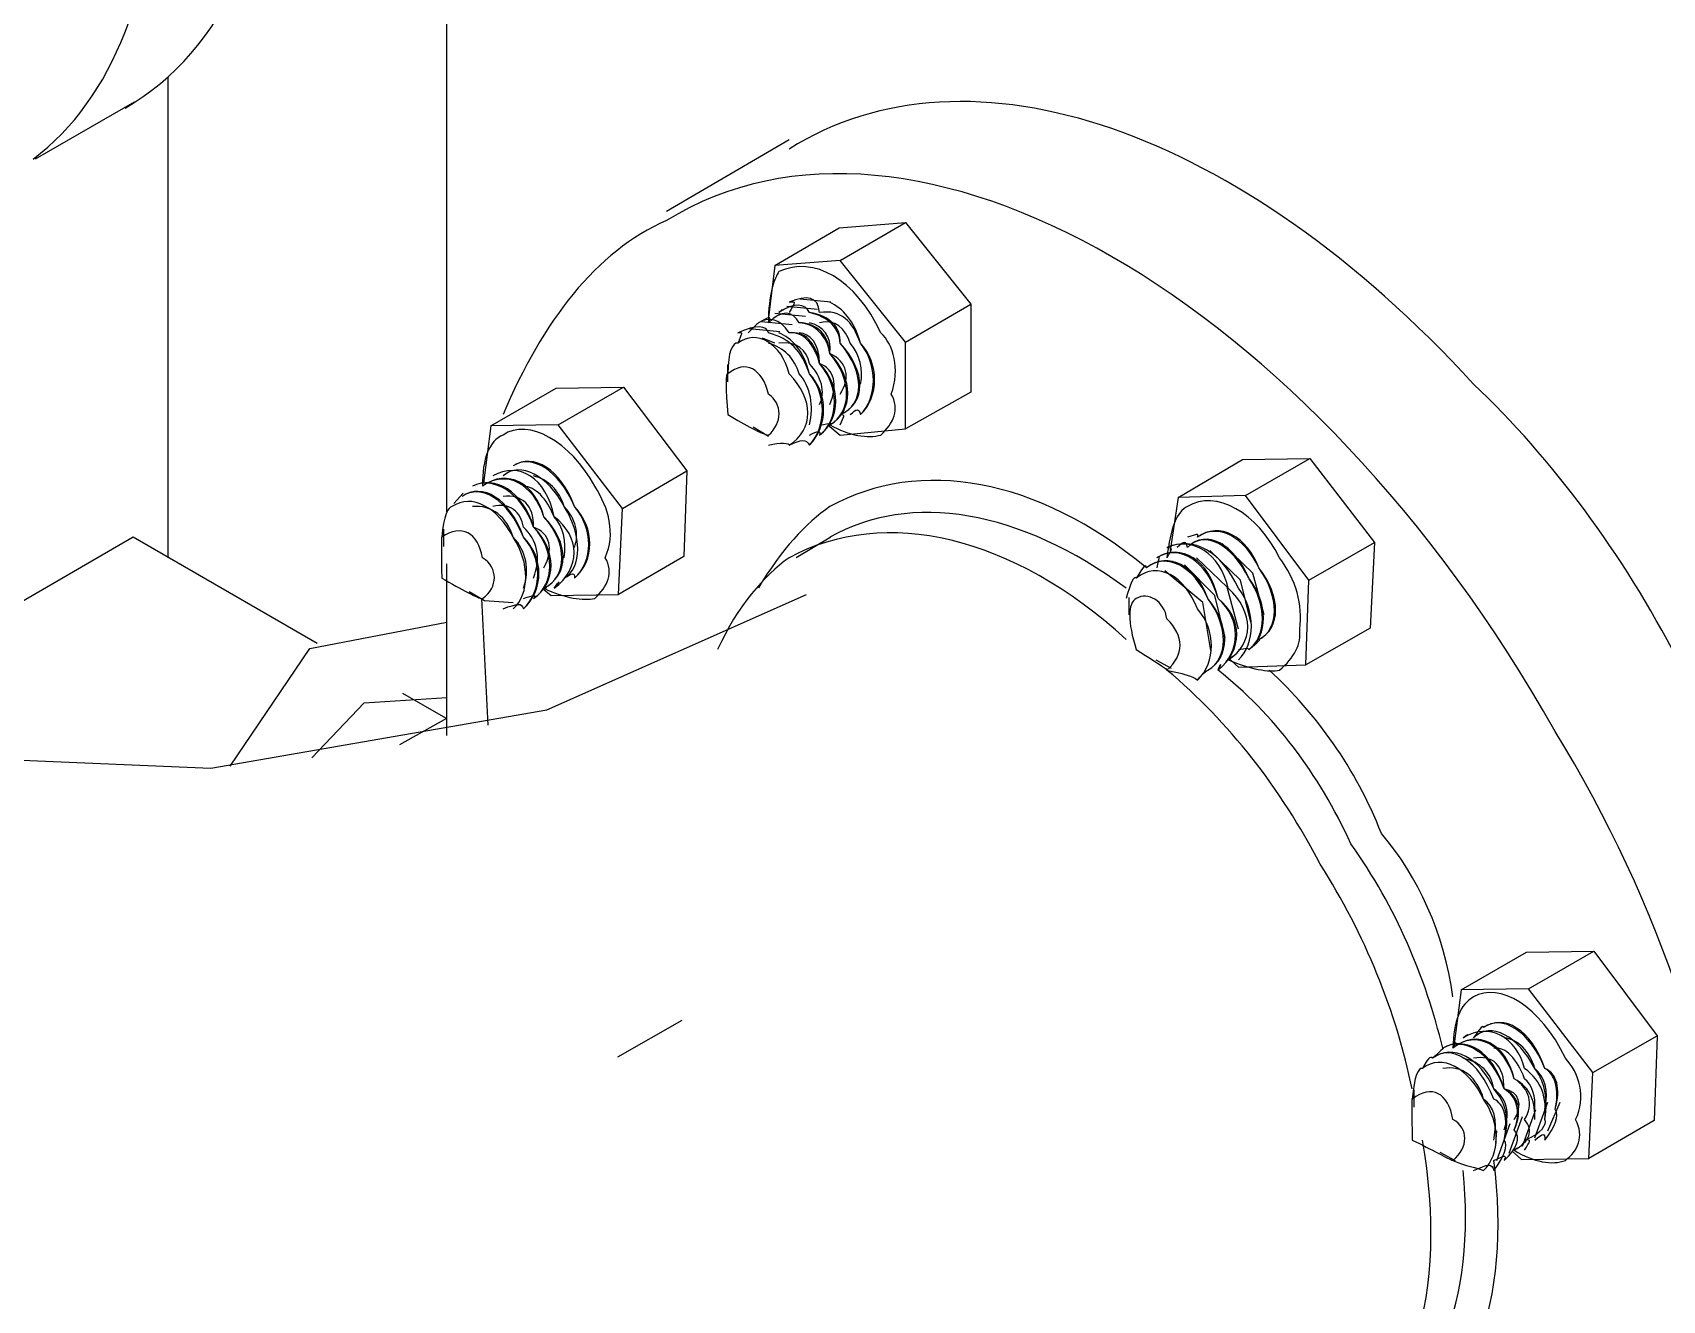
# Model space of a CAD drawing. Header units: inches. Extents: x 0.3 to 33.8, y 15.5 to 37.1.
# Drawn here: x 21.286 to 22.11, y 28.254 to 28.895 of the extents above; entities that cross this region are included whole.
import ezdxf

# ---------------------------------------------------------------- set-up
doc = ezdxf.new("R2010")
doc.units = ezdxf.units.IN
doc.header["$MEASUREMENT"] = 0

# ---------------------------------------------------------------- blocks, each defined once
blk = doc.blocks.new('60298_1')
at = {"transparency": 33554687}
for points in [[(21.49548, 28.6529), (21.49548, 29.5184)], [(21.3545, 28.87237), (21.3545, 28.62966)], [(21.33746, 28.85998), (21.28737, 28.83106)], [(21.66848, 28.84087), (21.60651, 28.80472)], [(21.66125, 28.77735), (21.69378, 28.79646)], [(21.69378, 28.79646), (21.72735, 28.79904)], [(21.6943, 28.77993), (21.72735, 28.79904)], [(21.72735, 28.79904), (21.7604, 28.75773)], [(21.6943, 28.77993), (21.66125, 28.77735)], [(21.72735, 28.73862), (21.6943, 28.77993)], [(21.66125, 28.77735), (21.65815, 28.75102)], [(21.68294, 28.75514), (21.66745, 28.7567)], [(21.66745, 28.7567), (21.66745, 28.7567)], [(21.68965, 28.75876), (21.67416, 28.76031)], [(21.67416, 28.76031), (21.67416, 28.76031)], [(21.72735, 28.73862), (21.7604, 28.75773)], [(21.7604, 28.75773), (21.7604, 28.71332)], [(21.67003, 28.7474), (21.65454, 28.74895)], [(21.65454, 28.74895), (21.65454, 28.74895)], [(21.67674, 28.75153), (21.66125, 28.75308)], [(21.66125, 28.75308), (21.66125, 28.75308)], [(21.68036, 28.74947), (21.68036, 28.74947)], [(21.68655, 28.75308), (21.68655, 28.75308)], [(21.66383, 28.74379), (21.64834, 28.74533)], [(21.64834, 28.74533), (21.64834, 28.74533)], [(21.66125, 28.73811), (21.65505, 28.74069)], [(21.66745, 28.74172), (21.66745, 28.74172)], [(21.67364, 28.74585), (21.67364, 28.74585)], [(21.72735, 28.69473), (21.72735, 28.73862)], [(21.6375, 28.71848), (21.6375, 28.72726)], [(21.51769, 28.69628), (21.55074, 28.71538)], [(21.55074, 28.71538), (21.58482, 28.7159)], [(21.55177, 28.69679), (21.58482, 28.7159)], [(21.58482, 28.7159), (21.61684, 28.67356)], [(21.70515, 28.70609), (21.70515, 28.70609)], [(21.7604, 28.71332), (21.72735, 28.69473)], [(21.69223, 28.69886), (21.69223, 28.69886)], [(21.69895, 28.70247), (21.69895, 28.70247)], [(21.51769, 28.69628), (21.51407, 28.66736)], [(21.55177, 28.69679), (21.51769, 28.69628)], [(21.58431, 28.65445), (21.55177, 28.69679)], [(21.6504, 28.69576), (21.65815, 28.69111)], [(21.67932, 28.69111), (21.67932, 28.69111)], [(21.68604, 28.69473), (21.68604, 28.69473)], [(21.6881, 28.69679), (21.6943, 28.69163)], [(21.6943, 28.69163), (21.72735, 28.69473)], [(21.52285, 28.67304), (21.52285, 28.67304)], [(21.52389, 28.67356), (21.52389, 28.67356)], [(21.52957, 28.67665), (21.52957, 28.67665)], [(21.53008, 28.67717), (21.53008, 28.67717)], [(21.58431, 28.65445), (21.61684, 28.67356)], [(21.61684, 28.67356), (21.61529, 28.63018)], [(21.86523, 28.66013), (21.89777, 28.67924)], [(21.89777, 28.67924), (21.93185, 28.67975)], [(21.89931, 28.66116), (21.93185, 28.67975)], [(21.93185, 28.67975), (21.96438, 28.63741)], [(21.50994, 28.66581), (21.50994, 28.66581)], [(21.51098, 28.66632), (21.51098, 28.66632)], [(21.51666, 28.66942), (21.51666, 28.66942)], [(21.51717, 28.66994), (21.51717, 28.66994)], [(21.50375, 28.66219), (21.4991, 28.65703)], [(21.50426, 28.66271), (21.50426, 28.66271)], [(21.86523, 28.66013), (21.8611, 28.63328)], [(21.89931, 28.66116), (21.86523, 28.66013)], [(21.93133, 28.6183), (21.89931, 28.66116)], [(21.58224, 28.61107), (21.58431, 28.65445)], [(21.4299, 28.58628), (21.33695, 28.63999), (21.1908, 28.5553)], [(21.49394, 28.63534), (21.49394, 28.64412)], [(21.68965, 28.63999), (21.6721, 28.62966)], [(21.87711, 28.64309), (21.87711, 28.64309)], [(21.858, 28.63172), (21.858, 28.63172)], [(21.8642, 28.63534), (21.8642, 28.63534)], [(21.87091, 28.63947), (21.87091, 28.63947)], [(21.89673, 28.6183), (21.88124, 28.63328)], [(21.90293, 28.62191), (21.88744, 28.63689)], [(21.93133, 28.6183), (21.96438, 28.63741)], [(21.96438, 28.63741), (21.96232, 28.59403)], [(21.49548, 28.5398), (21.49548, 28.62656)], [(21.61529, 28.63018), (21.58224, 28.61107)], [(21.85129, 28.62811), (21.85129, 28.62811)], [(21.88382, 28.61055), (21.86833, 28.62604)], [(21.89002, 28.61469), (21.87453, 28.62966)], [(21.54867, 28.61572), (21.54867, 28.61572)], [(21.55487, 28.61933), (21.55487, 28.61933)], [(21.56158, 28.62295), (21.56158, 28.62295)], [(21.87763, 28.60694), (21.85852, 28.62295)], [(21.9019, 28.59713), (21.89673, 28.6183)], [(21.90861, 28.60074), (21.90293, 28.62191)], [(21.92978, 28.57544), (21.93133, 28.6183)], [(21.06325, 28.56976), (21.20475, 28.53051), (21.37619, 28.52328), (21.54609, 28.55272), (21.67726, 28.61107)], [(21.50684, 28.61262), (21.51459, 28.60797)], [(21.51304, 28.609), (21.51614, 28.54497)], [(21.51459, 28.60797), (21.52905, 28.60694)], [(21.53576, 28.60849), (21.53576, 28.60849)], [(21.54196, 28.6121), (21.54196, 28.6121)], [(21.54454, 28.61365), (21.54816, 28.61055)], [(21.54816, 28.61055), (21.58224, 28.61107)], [(21.84044, 28.60074), (21.84044, 28.60952)], [(21.88175, 28.58266), (21.87763, 28.60694)], [(21.88899, 28.58938), (21.88382, 28.61055)], [(21.8957, 28.59351), (21.89002, 28.61469)], [(21.386, 28.52431), (21.42628, 28.5837), (21.49548, 28.59713)], [(21.96232, 28.59403), (21.92978, 28.57544)], [(21.9019, 28.58525), (21.9019, 28.58525)], [(21.90861, 28.58886), (21.90861, 28.58886)], [(21.85387, 28.57802), (21.86162, 28.57389)], [(21.88279, 28.57389), (21.88279, 28.57389)], [(21.88899, 28.5775), (21.88899, 28.5775)], [(21.89054, 28.57905), (21.8957, 28.5744)], [(21.8957, 28.58112), (21.8957, 28.58112)], [(21.8957, 28.5744), (21.92978, 28.57544)], [(21.42732, 28.52844), (21.45365, 28.55633), (21.49548, 28.55891)], [(21.49497, 28.54858), (21.47328, 28.56098)], [(21.47173, 28.53516), (21.49548, 28.54858)], [(22.00827, 28.41122), (22.04133, 28.43033)], [(22.04133, 28.43033), (22.07541, 28.43084)], [(22.04236, 28.41173), (22.07541, 28.43084)], [(22.07541, 28.43084), (22.10743, 28.38798)], [(22.00827, 28.41122), (22.00466, 28.38385)], [(22.04236, 28.41173), (22.00827, 28.41122)], [(22.07489, 28.36939), (22.04236, 28.41173)], [(21.61426, 28.39573), (21.58172, 28.37714)], [(22.02067, 28.39418), (22.02067, 28.39418)], [(22.00776, 28.38643), (22.00776, 28.38643)], [(22.01447, 28.39056), (22.01447, 28.39056)], [(22.07489, 28.36939), (22.10743, 28.38798)], [(22.10743, 28.38798), (22.10588, 28.34512)], [(21.99485, 28.3792), (21.99485, 28.3792)], [(22.00156, 28.38282), (22.00156, 28.38282)], [(22.07283, 28.32601), (22.07489, 28.36939)], [(21.98452, 28.35183), (21.98452, 28.36061)], [(22.04546, 28.33634), (22.05217, 28.35441)], [(22.05217, 28.33996), (22.05837, 28.35441)], [(22.02635, 28.32498), (22.03306, 28.34357)], [(22.03255, 28.3286), (22.03926, 28.34718)], [(22.03926, 28.33221), (22.04598, 28.3508)], [(22.10588, 28.34512), (22.07283, 28.32601)], [(22.02583, 28.33376), (22.02635, 28.33996)], [(22.04546, 28.33634), (22.04546, 28.33634)], [(22.05217, 28.33996), (22.05217, 28.33996)], [(21.99743, 28.32911), (22.00518, 28.32498)], [(22.03255, 28.3286), (22.03255, 28.3286)], [(22.0341, 28.32963), (22.03874, 28.3255)], [(22.03926, 28.33221), (22.03926, 28.33221)], [(22.02635, 28.32498), (22.02635, 28.32498)], [(22.03874, 28.3255), (22.07283, 28.32601)]]:
    blk.add_lwpolyline(points, dxfattribs=at)
for points, knots in [([(21.33282, 28.85688), (21.43439, 28.91617), (21.43439, 29.09734), (21.33282, 29.26484), (21.24085, 29.43258), (21.08395, 29.52316), (20.98682, 29.46624)], [0, 0, 0, 0, 1, 1, 1, 2, 2, 2, 2]), ([(22.14874, 28.26301), (22.1417, 28.35683), (22.10927, 28.45473), (22.05579, 28.54187), (21.93274, 28.76048), (21.73101, 28.87696), (21.60651, 28.80008), (21.57081, 28.78446), (21.54407, 28.74935), (21.52389, 28.70196)], [0, 0, 0, 0, 1, 1, 1, 2, 2, 2, 3, 3, 3, 3]), ([(21.72012, 28.71228), (21.72476, 28.72535), (21.72126, 28.73717), (21.71496, 28.74327), (21.70205, 28.77045), (21.68103, 28.78258), (21.66332, 28.77425), (21.66132, 28.7712), (21.6578, 28.76245), (21.65815, 28.74843)], [0, 0, 0, 0, 1, 1, 1, 2, 2, 2, 3, 3, 3, 3]), ([(21.67881, 28.7536), (21.6767, 28.75821), (21.67108, 28.75877), (21.66332, 28.7536), (21.66598, 28.75583), (21.66513, 28.75513), (21.66332, 28.7536)], [0, 0, 0, 0, 1, 1, 1, 2, 2, 2, 2]), ([(21.68397, 28.7536), (21.68314, 28.76193), (21.67751, 28.76249), (21.66848, 28.75876), (21.67242, 28.75954), (21.67156, 28.75885), (21.66848, 28.7536)], [0, 0, 0, 0, 1, 1, 1, 2, 2, 2, 2]), ([(21.70463, 28.70196), (21.7141, 28.71134), (21.7141, 28.72752), (21.70463, 28.73811), (21.70131, 28.74968), (21.69568, 28.75562), (21.68914, 28.75876)], [0, 0, 0, 0, 1, 1, 1, 2, 2, 2, 2]), ([(21.66848, 28.74327), (21.66383, 28.75078), (21.6582, 28.75134), (21.65299, 28.74843), (21.65311, 28.74839), (21.65225, 28.7477), (21.64782, 28.74327)], [0, 0, 0, 0, 1, 1, 1, 2, 2, 2, 2]), ([(21.67364, 28.74843), (21.67027, 28.7545), (21.66464, 28.75506), (21.65815, 28.74843), (21.65955, 28.75211), (21.65869, 28.75142), (21.65299, 28.74843)], [0, 0, 0, 0, 1, 1, 1, 2, 2, 2, 2]), ([(21.68397, 28.69679), (21.68981, 28.69752), (21.69084, 28.69791), (21.68914, 28.69679), (21.70042, 28.70345), (21.70042, 28.71963), (21.68914, 28.73294), (21.68763, 28.74178), (21.68201, 28.74772), (21.67364, 28.74843)], [0, 0, 0, 0, 1, 1, 1, 2, 2, 2, 3, 3, 3, 3]), ([(21.68914, 28.69679), (21.70123, 28.70391), (21.70123, 28.72009), (21.68914, 28.73294), (21.68844, 28.74224), (21.68281, 28.74818), (21.67364, 28.74843)], [0, 0, 0, 0, 1, 1, 1, 2, 2, 2, 2]), ([(21.6943, 28.69679), (21.69624, 28.70124), (21.69727, 28.70163), (21.6943, 28.70196), (21.70686, 28.70717), (21.70686, 28.72334), (21.6943, 28.73811), (21.69407, 28.74549), (21.68844, 28.75144), (21.67881, 28.7536)], [0, 0, 0, 0, 1, 1, 1, 2, 2, 2, 3, 3, 3, 3]), ([(21.6943, 28.70196), (21.70766, 28.70763), (21.70766, 28.7238), (21.6943, 28.73811), (21.69488, 28.74596), (21.68925, 28.7519), (21.67881, 28.7536)], [0, 0, 0, 0, 1, 1, 1, 2, 2, 2, 2]), ([(21.6943, 28.71228), (21.69981, 28.72079), (21.69786, 28.72861), (21.68914, 28.73294), (21.69025, 28.74178), (21.68551, 28.74679), (21.67881, 28.74843)], [0, 0, 0, 0, 1, 1, 1, 2, 2, 2, 2]), ([(21.69946, 28.70196), (21.70268, 28.70495), (21.70371, 28.70535), (21.70463, 28.70196), (21.71329, 28.71088), (21.71329, 28.72706), (21.70463, 28.73811), (21.70051, 28.74921), (21.69488, 28.75515), (21.68397, 28.7536)], [0, 0, 0, 0, 1, 1, 1, 2, 2, 2, 3, 3, 3, 3]), ([(21.70463, 28.71745), (21.70625, 28.7245), (21.70429, 28.73232), (21.69946, 28.73811), (21.69669, 28.74549), (21.69194, 28.7505), (21.68397, 28.74843)], [0, 0, 0, 0, 1, 1, 1, 2, 2, 2, 2]), ([(21.65815, 28.68646), (21.66393, 28.68818), (21.66921, 28.68766), (21.66848, 28.68646), (21.68121, 28.69458), (21.68121, 28.70976), (21.66848, 28.72261), (21.66499, 28.73785), (21.65185, 28.74543), (21.64266, 28.73811), (21.63984, 28.73851), (21.63766, 28.73368), (21.6375, 28.72261)], [0, 0, 0, 0, 1, 1, 1, 2, 2, 2, 3, 3, 3, 4, 4, 4, 4]), ([(21.65815, 28.74327), (21.6574, 28.74706), (21.65177, 28.74762), (21.64266, 28.74327), (21.64576, 28.74415), (21.64425, 28.74251), (21.64266, 28.73811)], [0, 0, 0, 0, 1, 1, 1, 2, 2, 2, 2]), ([(21.66848, 28.68646), (21.67488, 28.68946), (21.67705, 28.68995), (21.67881, 28.68646), (21.68755, 28.69602), (21.68755, 28.71219), (21.67881, 28.72261), (21.67476, 28.73435), (21.66913, 28.74029), (21.65815, 28.74327)], [0, 0, 0, 0, 1, 1, 1, 2, 2, 2, 3, 3, 3, 3]), ([(21.67881, 28.68646), (21.68835, 28.69648), (21.68835, 28.71266), (21.67881, 28.72261), (21.67556, 28.73481), (21.66994, 28.74075), (21.66332, 28.74327)], [0, 0, 0, 0, 1, 1, 1, 2, 2, 2, 2]), ([(21.68397, 28.69163), (21.69479, 28.7002), (21.69479, 28.71637), (21.68397, 28.72778), (21.682, 28.73853), (21.67637, 28.74447), (21.66848, 28.74327)], [0, 0, 0, 0, 1, 1, 1, 2, 2, 2, 2]), ([(21.67881, 28.69163), (21.68337, 28.6938), (21.6844, 28.6942), (21.68397, 28.69163), (21.69399, 28.69973), (21.69399, 28.71591), (21.68397, 28.72778), (21.6812, 28.73806), (21.67557, 28.744), (21.66848, 28.74327)], [0, 0, 0, 0, 1, 1, 1, 2, 2, 2, 3, 3, 3, 3]), ([(21.68914, 28.70712), (21.69337, 28.71707), (21.69142, 28.72489), (21.68397, 28.72778), (21.68381, 28.73806), (21.67907, 28.74307), (21.67364, 28.74327)], [0, 0, 0, 0, 1, 1, 1, 2, 2, 2, 2]), ([(21.67881, 28.69679), (21.68116, 28.70648), (21.6794, 28.71597), (21.67364, 28.72261), (21.67094, 28.73063), (21.66619, 28.73564), (21.65815, 28.73811)], [0, 0, 0, 0, 1, 1, 1, 2, 2, 2, 2]), ([(21.68397, 28.70712), (21.68694, 28.71335), (21.68498, 28.72117), (21.67881, 28.72778), (21.67738, 28.73435), (21.67263, 28.73935), (21.66332, 28.73811)], [0, 0, 0, 0, 1, 1, 1, 2, 2, 2, 2]), ([(21.65815, 28.69163), (21.65495, 28.69188), (21.64664, 28.69668), (21.6375, 28.70196), (21.63638, 28.71445), (21.63638, 28.72405), (21.6375, 28.72261), (21.64664, 28.72997), (21.65495, 28.72517), (21.65815, 28.71228), (21.66521, 28.7074), (21.66521, 28.6978), (21.65815, 28.69163)], [0, 0, 0, 0, 1, 1, 1, 2, 2, 2, 3, 3, 3, 4, 4, 4, 4]), ([(22.20038, 28.36629), (22.18683, 28.4402), (22.15852, 28.51289), (22.11775, 28.57802), (22.08971, 28.63209), (22.05458, 28.67947), (22.01447, 28.71745)], [0, 0, 0, 0, 1, 1, 1, 2, 2, 2, 2]), ([(21.68914, 28.69679), (21.69892, 28.69123), (21.70826, 28.68991), (21.71496, 28.69163), (21.7212, 28.69738), (21.7247, 28.70506), (21.72012, 28.71228)], [0, 0, 0, 0, 1, 1, 1, 2, 2, 2, 2]), ([(21.57553, 28.62966), (21.58096, 28.64189), (21.57744, 28.65444), (21.57036, 28.66581), (21.55786, 28.68835), (21.53685, 28.70048), (21.52389, 28.69163), (21.51687, 28.68895), (21.51336, 28.67968), (21.51356, 28.66581)], [0, 0, 0, 0, 1, 1, 1, 2, 2, 2, 3, 3, 3, 3]), ([(21.54971, 28.61417), (21.55256, 28.61828), (21.55358, 28.61867), (21.54971, 28.61417), (21.56317, 28.6242), (21.56317, 28.64038), (21.54971, 28.65032), (21.54589, 28.67031), (21.53188, 28.6784), (21.51872, 28.67097)], [0, 0, 0, 0, 1, 1, 1, 2, 2, 2, 3, 3, 3, 3]), ([(21.55487, 28.61933), (21.56398, 28.62467), (21.56398, 28.64085), (21.55487, 28.65548), (21.54669, 28.67078), (21.53269, 28.67887), (21.52389, 28.67097)], [0, 0, 0, 0, 1, 1, 1, 2, 2, 2, 2]), ([(21.56003, 28.61933), (21.57041, 28.62839), (21.57041, 28.64456), (21.56003, 28.65548), (21.55313, 28.6745), (21.53912, 28.68258), (21.52905, 28.67614)], [0, 0, 0, 0, 1, 1, 1, 2, 2, 2, 2]), ([(21.55487, 28.61933), (21.55899, 28.62199), (21.56002, 28.62239), (21.56003, 28.61933), (21.5696, 28.62792), (21.5696, 28.6441), (21.56003, 28.65548), (21.55232, 28.67403), (21.53832, 28.68212), (21.52905, 28.67614)], [0, 0, 0, 0, 1, 1, 1, 2, 2, 2, 3, 3, 3, 3]), ([(21.53938, 28.609), (21.5511, 28.61724), (21.5511, 28.63341), (21.53938, 28.64515), (21.53382, 28.66335), (21.51981, 28.67143), (21.50839, 28.66581)], [0, 0, 0, 0, 1, 1, 1, 2, 2, 2, 2]), ([(21.53421, 28.609), (21.53968, 28.61084), (21.54071, 28.61124), (21.53938, 28.609), (21.5503, 28.61677), (21.5503, 28.63295), (21.53938, 28.64515), (21.53302, 28.66288), (21.519, 28.67097), (21.50839, 28.66581)], [0, 0, 0, 0, 1, 1, 1, 2, 2, 2, 3, 3, 3, 3]), ([(21.54454, 28.61417), (21.55754, 28.62095), (21.55754, 28.63713), (21.54454, 28.65032), (21.54026, 28.66706), (21.52625, 28.67515), (21.51356, 28.66581)], [0, 0, 0, 0, 1, 1, 1, 2, 2, 2, 2]), ([(21.54454, 28.61417), (21.54612, 28.61456), (21.54715, 28.61496), (21.54454, 28.61417), (21.55673, 28.62049), (21.55673, 28.63666), (21.54454, 28.65032), (21.53945, 28.6666), (21.52544, 28.67468), (21.51356, 28.66581)], [0, 0, 0, 0, 1, 1, 1, 2, 2, 2, 3, 3, 3, 3]), ([(21.55487, 28.62966), (21.55612, 28.63783), (21.55416, 28.64564), (21.54971, 28.65032), (21.54594, 28.65988), (21.54015, 28.66549), (21.53421, 28.66581)], [0, 0, 0, 0, 1, 1, 1, 2, 2, 2, 2]), ([(21.56003, 28.63482), (21.56256, 28.64154), (21.5606, 28.64936), (21.55487, 28.65548), (21.55238, 28.6636), (21.54658, 28.66921), (21.53938, 28.67097)], [0, 0, 0, 0, 1, 1, 1, 2, 2, 2, 2]), ([(21.84922, 28.6245), (21.79359, 28.6704), (21.73472, 28.68038), (21.68914, 28.65548), (21.67721, 28.64717), (21.66445, 28.63389), (21.65299, 28.61417)], [0, 0, 0, 0, 1, 1, 1, 2, 2, 2, 2]), ([(21.52905, 28.60384), (21.53752, 28.61162), (21.53752, 28.6268), (21.52905, 28.63999), (21.5213, 28.65489), (21.50816, 28.66247), (21.49807, 28.65548), (21.49616, 28.65555), (21.49397, 28.65071), (21.4929, 28.63999)], [0, 0, 0, 0, 1, 1, 1, 2, 2, 2, 3, 3, 3, 3]), ([(21.53421, 28.60384), (21.54467, 28.61352), (21.54467, 28.6297), (21.53421, 28.63999), (21.52738, 28.65963), (21.51337, 28.66772), (21.50323, 28.66064)], [0, 0, 0, 0, 1, 1, 1, 2, 2, 2, 2]), ([(21.52389, 28.60384), (21.53119, 28.6065), (21.53336, 28.60699), (21.53421, 28.60384), (21.54386, 28.61306), (21.54386, 28.62923), (21.53421, 28.63999), (21.52658, 28.65917), (21.51257, 28.66726), (21.50323, 28.66064)], [0, 0, 0, 0, 1, 1, 1, 2, 2, 2, 3, 3, 3, 3]), ([(21.54454, 28.6245), (21.54968, 28.63411), (21.54773, 28.64193), (21.53938, 28.64515), (21.53951, 28.65616), (21.53371, 28.66177), (21.52389, 28.66064)], [0, 0, 0, 0, 1, 1, 1, 2, 2, 2, 2]), ([(21.92668, 28.59351), (21.92835, 28.60586), (21.92484, 28.6184), (21.91636, 28.62966), (21.90525, 28.65232), (21.88424, 28.66445), (21.86988, 28.65548), (21.86469, 28.65316), (21.86117, 28.64473), (21.85955, 28.62966)], [0, 0, 0, 0, 1, 1, 1, 2, 2, 2, 3, 3, 3, 3]), ([(21.53421, 28.61417), (21.53747, 28.62352), (21.53571, 28.63301), (21.52905, 28.63999), (21.52577, 28.65022), (21.51843, 28.65649), (21.50839, 28.65548)], [0, 0, 0, 0, 1, 1, 1, 2, 2, 2, 2]), ([(21.53938, 28.61933), (21.54325, 28.6304), (21.54129, 28.63821), (21.53421, 28.64515), (21.53307, 28.65245), (21.52728, 28.65806), (21.51872, 28.65548)], [0, 0, 0, 0, 1, 1, 1, 2, 2, 2, 2]), ([(21.51356, 28.609), (21.51126, 28.60892), (21.50294, 28.61372), (21.4929, 28.61933), (21.49268, 28.63149), (21.49268, 28.64109), (21.4929, 28.63999), (21.50294, 28.64701), (21.51126, 28.64221), (21.51356, 28.62966), (21.52152, 28.62445), (21.52152, 28.61484), (21.51356, 28.609)], [0, 0, 0, 0, 1, 1, 1, 2, 2, 2, 3, 3, 3, 4, 4, 4, 4]), ([(21.83889, 28.58835), (21.78171, 28.64075), (21.7172, 28.65581), (21.66848, 28.62966), (21.6558, 28.62036), (21.64252, 28.6056), (21.63233, 28.58318)], [0, 0, 0, 0, 1, 1, 1, 2, 2, 2, 2]), ([(21.90603, 28.6245), (21.89923, 28.63966), (21.88522, 28.64775), (21.87504, 28.63999), (21.87563, 28.64222), (21.87477, 28.64153), (21.86988, 28.63999)], [0, 0, 0, 0, 1, 1, 1, 2, 2, 2, 2]), ([(21.88537, 28.609), (21.87991, 28.62852), (21.86591, 28.63661), (21.85439, 28.62966), (21.85632, 28.63107), (21.85546, 28.63038), (21.85439, 28.6245)], [0, 0, 0, 0, 1, 1, 1, 2, 2, 2, 2]), ([(21.89054, 28.61417), (21.88635, 28.63223), (21.87234, 28.64032), (21.85955, 28.63482), (21.86276, 28.63479), (21.8619, 28.6341), (21.85955, 28.62966)], [0, 0, 0, 0, 1, 1, 1, 2, 2, 2, 2]), ([(21.90086, 28.61933), (21.89279, 28.63595), (21.87878, 28.64404), (21.86988, 28.63482), (21.86919, 28.63851), (21.86834, 28.63781), (21.86471, 28.63482)], [0, 0, 0, 0, 1, 1, 1, 2, 2, 2, 2]), ([(21.54454, 28.61417), (21.55545, 28.60903), (21.56433, 28.60796), (21.57036, 28.609), (21.57665, 28.61507), (21.5801, 28.62208), (21.57553, 28.62966)], [0, 0, 0, 0, 1, 1, 1, 2, 2, 2, 2]), ([(21.88021, 28.609), (21.87348, 28.6248), (21.85947, 28.63289), (21.84922, 28.6245), (21.84897, 28.62683), (21.84746, 28.62519), (21.84406, 28.61933)], [0, 0, 0, 0, 1, 1, 1, 2, 2, 2, 2]), ([(21.90086, 28.58318), (21.90589, 28.58763), (21.90692, 28.58802), (21.90603, 28.58835), (21.9165, 28.59356), (21.9165, 28.60974), (21.90603, 28.6245)], [0, 0, 0, 0, 1, 1, 1, 2, 2, 2, 2]), ([(21.85955, 28.57285), (21.86714, 28.57086), (21.87242, 28.57033), (21.87504, 28.56769), (21.88442, 28.57726), (21.88442, 28.59244), (21.87504, 28.60384), (21.8682, 28.62053), (21.85506, 28.62812), (21.84406, 28.61933), (21.84305, 28.62118), (21.84087, 28.61635), (21.83889, 28.609)], [0, 0, 0, 0, 1, 1, 1, 2, 2, 2, 3, 3, 3, 4, 4, 4, 4]), ([(21.8957, 28.58318), (21.89946, 28.58392), (21.90048, 28.58431), (21.90086, 28.58318), (21.91007, 28.58984), (21.91007, 28.60602), (21.90086, 28.61933)], [0, 0, 0, 0, 1, 1, 1, 2, 2, 2, 2]), ([(21.85955, 28.57285), (21.85816, 28.57456), (21.84985, 28.57936), (21.84406, 28.58318), (21.83959, 28.59713), (21.83959, 28.60673), (21.84406, 28.609), (21.84985, 28.61265), (21.85816, 28.60785), (21.85955, 28.59867), (21.86842, 28.59008), (21.86842, 28.58048), (21.85955, 28.57285)], [0, 0, 0, 0, 1, 1, 1, 2, 2, 2, 3, 3, 3, 4, 4, 4, 4]), ([(21.87504, 28.56769), (21.87809, 28.57214), (21.88026, 28.57263), (21.88021, 28.57285), (21.89076, 28.57869), (21.89076, 28.59487), (21.88021, 28.609)], [0, 0, 0, 0, 1, 1, 1, 2, 2, 2, 2]), ([(21.88537, 28.57285), (21.88658, 28.57648), (21.88761, 28.57688), (21.88537, 28.57285), (21.8972, 28.58241), (21.8972, 28.59859), (21.88537, 28.609)], [0, 0, 0, 0, 1, 1, 1, 2, 2, 2, 2]), ([(21.89054, 28.57802), (21.89302, 28.5802), (21.89405, 28.58059), (21.89054, 28.57802), (21.90363, 28.58613), (21.90363, 28.6023), (21.89054, 28.61417)], [0, 0, 0, 0, 1, 1, 1, 2, 2, 2, 2]), ([(21.89054, 28.57802), (21.9016, 28.57319), (21.91127, 28.57166), (21.91636, 28.57285), (21.92405, 28.57904), (21.9275, 28.58605), (21.92668, 28.59351)], [0, 0, 0, 0, 1, 1, 1, 2, 2, 2, 2]), ([(21.98349, 28.36113), (21.97546, 28.40009), (21.95958, 28.43942), (21.93701, 28.47474), (21.91696, 28.51325), (21.89083, 28.54666), (21.85955, 28.57285)], [0, 0, 0, 0, 1, 1, 1, 2, 2, 2, 2]), ([(21.99898, 28.38178), (21.99038, 28.41719), (21.97544, 28.45291), (21.9525, 28.48507), (21.93657, 28.52024), (21.91311, 28.55104), (21.88537, 28.57285)], [0, 0, 0, 0, 1, 1, 1, 2, 2, 2, 2]), ([(22.00414, 28.40761), (21.99952, 28.44009), (21.98667, 28.46835), (21.968, 28.49023), (21.9547, 28.52372), (21.93552, 28.55026), (21.91119, 28.57285)], [0, 0, 0, 0, 1, 1, 1, 2, 2, 2, 2]), ([(22.06611, 28.34564), (22.07154, 28.3567), (22.06803, 28.36924), (22.06095, 28.37662), (22.04845, 28.40315), (22.02743, 28.41528), (22.01447, 28.40761), (22.00784, 28.40397), (22.00433, 28.39546), (22.00414, 28.38178)], [0, 0, 0, 0, 1, 1, 1, 2, 2, 2, 3, 3, 3, 3]), ([(22.05579, 28.3508), (22.05803, 28.36079), (22.0557, 28.36863), (22.05062, 28.37146), (22.04292, 28.39079), (22.02891, 28.39887), (22.01964, 28.39211), (22.01932, 28.39334), (22.01846, 28.39265), (22.01447, 28.38695)], [0, 0, 0, 0, 1, 1, 1, 2, 2, 2, 3, 3, 3, 3]), ([(22.05579, 28.3508), (22.05884, 28.36125), (22.05651, 28.3691), (22.05062, 28.37146), (22.04372, 28.39125), (22.02971, 28.39934), (22.01964, 28.39211)], [0, 0, 0, 0, 1, 1, 1, 2, 2, 2, 2]), ([(22.04546, 28.34564), (22.04597, 28.35382), (22.04364, 28.36167), (22.03513, 28.36629), (22.03085, 28.38382), (22.01684, 28.39191), (22.00414, 28.38178)], [0, 0, 0, 0, 1, 1, 1, 2, 2, 2, 2]), ([(22.04029, 28.34564), (22.04516, 28.35336), (22.04283, 28.3612), (22.03513, 28.36629), (22.03004, 28.38335), (22.01603, 28.39144), (22.00414, 28.38178), (22.00645, 28.38591), (22.00559, 28.38522), (22.00414, 28.38178)], [0, 0, 0, 0, 1, 1, 1, 2, 2, 2, 3, 3, 3, 3]), ([(22.05062, 28.34564), (22.0516, 28.35707), (22.04927, 28.36492), (22.04029, 28.37146), (22.03648, 28.38707), (22.02247, 28.39516), (22.00931, 28.38695), (22.01288, 28.38962), (22.01203, 28.38893), (22.00931, 28.38695)], [0, 0, 0, 0, 1, 1, 1, 2, 2, 2, 3, 3, 3, 3]), ([(22.05062, 28.34564), (22.05241, 28.35754), (22.05007, 28.36538), (22.04546, 28.37146), (22.03728, 28.38754), (22.02328, 28.39563), (22.01447, 28.38695)], [0, 0, 0, 0, 1, 1, 1, 2, 2, 2, 2]), ([(22.05062, 28.3508), (22.05254, 28.36057), (22.05058, 28.36718), (22.04546, 28.37146), (22.04297, 28.38036), (22.03718, 28.38596), (22.02997, 28.38695)], [0, 0, 0, 0, 1, 1, 1, 2, 2, 2, 2]), ([(22.02997, 28.33531), (22.03229, 28.34593), (22.02996, 28.35377), (22.0248, 28.35596), (22.01717, 28.37592), (22.00316, 28.38401), (21.99382, 28.37662), (21.99266, 28.37795), (21.99115, 28.37631), (21.98865, 28.37146)], [0, 0, 0, 0, 1, 1, 1, 2, 2, 2, 3, 3, 3, 3]), ([(22.03513, 28.34047), (22.03873, 28.34964), (22.0364, 28.35749), (22.02997, 28.36113), (22.02361, 28.37964), (22.0096, 28.38773), (21.99898, 28.38178), (22.00001, 28.38219), (21.99916, 28.3815), (21.99382, 28.37662)], [0, 0, 0, 0, 1, 1, 1, 2, 2, 2, 3, 3, 3, 3]), ([(22.02997, 28.33531), (22.03309, 28.34639), (22.03076, 28.35424), (22.0248, 28.36113), (22.01797, 28.37639), (22.00396, 28.38448), (21.99382, 28.37662)], [0, 0, 0, 0, 1, 1, 1, 2, 2, 2, 2]), ([(22.03513, 28.34047), (22.03953, 28.35011), (22.0372, 28.35795), (22.02997, 28.36113), (22.02441, 28.3801), (22.0104, 28.38819), (21.99898, 28.38178)], [0, 0, 0, 0, 1, 1, 1, 2, 2, 2, 2]), ([(22.02997, 28.34047), (22.03323, 28.34942), (22.03127, 28.35604), (22.0248, 28.36113), (22.02366, 28.36921), (22.01787, 28.37482), (22.00931, 28.37662)], [0, 0, 0, 0, 1, 1, 1, 2, 2, 2, 2]), ([(22.03513, 28.34564), (22.03967, 28.35314), (22.0377, 28.35975), (22.02997, 28.36113), (22.0301, 28.37293), (22.0243, 28.37853), (22.01447, 28.37662)], [0, 0, 0, 0, 1, 1, 1, 2, 2, 2, 2]), ([(22.04546, 28.3508), (22.04611, 28.35686), (22.04414, 28.36347), (22.04029, 28.36629), (22.03653, 28.37664), (22.03074, 28.38225), (22.0248, 28.38178)], [0, 0, 0, 0, 1, 1, 1, 2, 2, 2, 2]), ([(22.00414, 28.32498), (22.01083, 28.32197), (22.0161, 28.32145), (22.01964, 28.31981), (22.02811, 28.32838), (22.02811, 28.34356), (22.01964, 28.35596), (22.01189, 28.37164), (21.99875, 28.37924), (21.98865, 28.37146), (21.98675, 28.37231), (21.98456, 28.36747), (21.98349, 28.35596)], [0, 0, 0, 0, 1, 1, 1, 2, 2, 2, 3, 3, 3, 4, 4, 4, 4]), ([(22.0248, 28.33531), (22.02679, 28.34571), (22.02483, 28.35232), (22.01964, 28.35596), (22.01636, 28.36698), (22.00902, 28.37324), (21.99898, 28.37146)], [0, 0, 0, 0, 1, 1, 1, 2, 2, 2, 2]), ([(22.00414, 28.32498), (22.00185, 28.32568), (21.99354, 28.33048), (21.98349, 28.33531), (21.98328, 28.34824), (21.98328, 28.35785), (21.98349, 28.35596), (21.99354, 28.36377), (22.00185, 28.35897), (22.00414, 28.34564), (22.01211, 28.3412), (22.01211, 28.3316), (22.00414, 28.32498)], [0, 0, 0, 0, 1, 1, 1, 2, 2, 2, 3, 3, 3, 4, 4, 4, 4]), ([(22.03513, 28.33014), (22.03671, 28.33132), (22.03774, 28.33171), (22.03513, 28.33014), (22.04283, 28.33465), (22.04516, 28.33981), (22.04029, 28.34564)], [0, 0, 0, 0, 1, 1, 1, 2, 2, 2, 2]), ([(22.03513, 28.33014), (22.04488, 28.32401), (22.05449, 28.32251), (22.06095, 28.32498), (22.06724, 28.32987), (22.07069, 28.33688), (22.06611, 28.34564)], [0, 0, 0, 0, 1, 1, 1, 2, 2, 2, 2]), ([(22.04029, 28.33014), (22.04315, 28.33503), (22.04417, 28.33543), (22.04029, 28.33531), (22.04927, 28.33837), (22.0516, 28.34352), (22.05062, 28.34564)], [0, 0, 0, 0, 1, 1, 1, 2, 2, 2, 2]), ([(22.04546, 28.33531), (22.04958, 28.33875), (22.05061, 28.33915), (22.05062, 28.33531), (22.0557, 28.34209), (22.05803, 28.34724), (22.05579, 28.3508)], [0, 0, 0, 0, 1, 1, 1, 2, 2, 2, 2]), ([(21.86471, 28.15457), (21.89264, 28.1539), (21.9177, 28.15735), (21.93701, 28.16489), (21.98316, 28.19514), (22.00238, 28.25855), (21.98865, 28.33531)], [0, 0, 0, 0, 1, 1, 1, 2, 2, 2, 2]), ([(22.01447, 28.31981), (22.02178, 28.32326), (22.02395, 28.32375), (22.0248, 28.31981), (22.02996, 28.32722), (22.03229, 28.33237), (22.02997, 28.33531)], [0, 0, 0, 0, 1, 1, 1, 2, 2, 2, 2]), ([(22.0248, 28.32498), (22.03027, 28.3276), (22.0313, 28.328), (22.02997, 28.32498), (22.0364, 28.33094), (22.03873, 28.33609), (22.03513, 28.34047)], [0, 0, 0, 0, 1, 1, 1, 2, 2, 2, 2]), ([(21.91636, 28.15973), (21.9378, 28.16042), (21.95569, 28.16483), (21.968, 28.17006), (22.0132, 28.19803), (22.034, 28.254), (22.0248, 28.32498)], [0, 0, 0, 0, 1, 1, 1, 2, 2, 2, 2])]:
    blk.add_open_spline(points, degree=3, knots=knots, dxfattribs=at)
for points in [[(21.28634, 28.83106), (21.36884, 28.89393), (21.36833, 29.05477), (21.28634, 29.20804)], [(22.01447, 28.71745), (21.89687, 28.84595), (21.75984, 28.8936), (21.66848, 28.83622)], [(21.83889, 28.61417), (21.78541, 28.654), (21.72985, 28.66311), (21.68914, 28.63999)], [(21.90603, 28.6245), (21.90003, 28.64013), (21.88602, 28.64822), (21.87504, 28.63999)], [(21.88537, 28.609), (21.88072, 28.62898), (21.86671, 28.63707), (21.85439, 28.62966)], [(21.8957, 28.61417), (21.88716, 28.6327), (21.87315, 28.64079), (21.85955, 28.63482)], [(21.90086, 28.61933), (21.89359, 28.63642), (21.87958, 28.6445), (21.86988, 28.63482)], [(21.88021, 28.609), (21.87428, 28.62527), (21.86027, 28.63335), (21.84922, 28.6245)], [(21.90603, 28.58835), (21.91731, 28.59402), (21.91731, 28.6102), (21.90603, 28.6245)], [(21.90086, 28.58318), (21.91087, 28.5903), (21.91087, 28.60648), (21.90086, 28.61933)], [(21.88021, 28.57285), (21.89156, 28.57916), (21.89156, 28.59533), (21.88021, 28.609)], [(21.88537, 28.57285), (21.898, 28.58287), (21.898, 28.59905), (21.88537, 28.609)], [(21.8957, 28.57802), (21.90444, 28.58659), (21.90444, 28.60277), (21.8957, 28.61417)], [(21.9525, 28.17522), (21.99582, 28.20245), (22.0157, 28.25512), (22.00931, 28.31981)]]:
    blk.add_open_spline(points, degree=3, dxfattribs=at)

msp = doc.modelspace()

# ---------------------------------------------------------------- block references
msp.add_blockref('60298_1', (0, 0))

doc.saveas('drawing.dxf')
